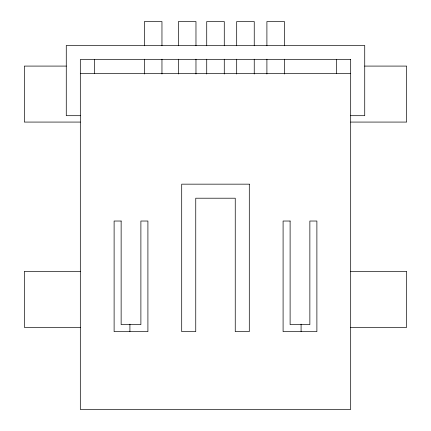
<?xml version="1.0" encoding="UTF-8"?>
<svg xmlns="http://www.w3.org/2000/svg" width="431" height="431" viewBox="0 0 431 431"><rect width="100%" height="100%" fill="white"/><g stroke="black" fill="none" stroke-linecap="round" stroke-linejoin="round"><path stroke-width="0.65" d="M66.32 66.088L24.335 66.088L24.335 122.075L80.317 122.075M364.68 66.088L406.665 66.088L406.665 122.075L350.683 122.075M80.317 73.556L350.683 73.556M80.317 115.691L66.272 115.691L66.272 45.465L364.728 45.465L364.728 115.691L350.683 115.691M80.317 271.358L24.335 271.358L24.335 327.344L80.387 327.344M350.683 271.358L406.665 271.358L406.665 327.344L350.613 327.344M336.638 59.51L336.638 73.556M301.086 324.166L301.086 331.563M284.455 45.756L284.455 21.55L266.902 21.55L266.902 45.756M284.455 59.209L284.455 74.003M266.902 59.209L266.902 74.003M254.242 45.756L254.242 21.55L236.689 21.55L236.689 45.756M254.242 59.209L254.242 74.003M236.689 59.209L236.689 74.003M224.276 45.756L224.276 21.55L206.724 21.55L206.724 45.756M224.276 59.209L224.276 74.003M206.724 59.209L206.724 74.003M195.97 45.756L195.97 21.55L178.412 21.55L178.412 45.756M195.97 59.209L195.97 74.003M178.412 59.209L178.412 74.003M161.959 45.756L161.959 21.55L144.401 21.55L144.401 45.756M161.959 59.209L161.959 74.003M144.401 59.209L144.401 74.003M129.914 324.166L129.914 331.563M94.362 59.51L94.362 73.556M350.683 59.51L80.317 59.51L80.317 409.45L350.683 409.45L350.683 59.51M249.296 184.161L181.704 184.161L181.704 331.628L195.749 331.628L195.749 198.206L235.251 198.206L235.251 331.628L249.296 331.628L249.296 184.161M121.138 221.028L114.113 221.028L114.113 331.628L147.908 331.628L147.908 221.028L140.889 221.028L140.889 324.608L121.138 324.608L121.138 221.028M290.111 221.028L283.092 221.028L283.092 331.628L316.887 331.628L316.887 221.028L309.862 221.028L309.862 324.608L290.111 324.608L290.111 221.028"/></g></svg>
